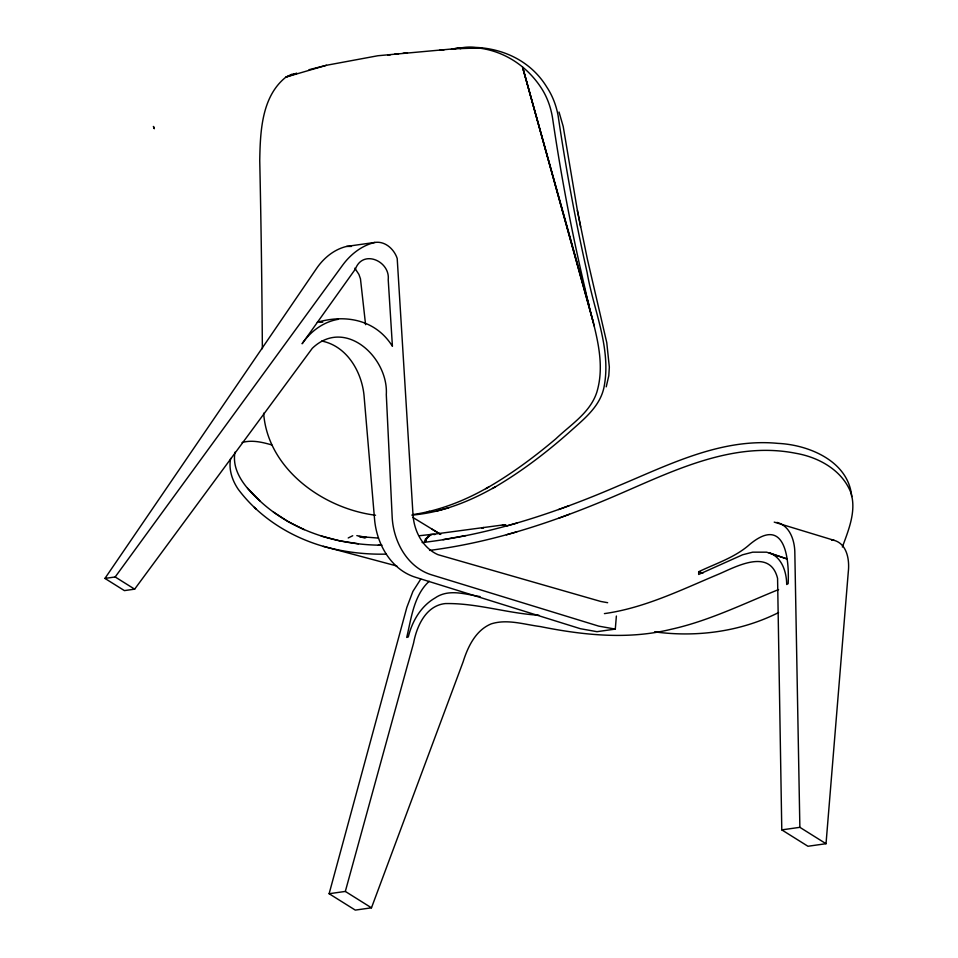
<?xml version="1.0" encoding="UTF-8"?>
<svg xmlns="http://www.w3.org/2000/svg" width="958" height="958" viewBox="0 0 958 958"><rect width="100%" height="100%" fill="white"/><g stroke="black" fill="none" stroke-linecap="round" stroke-linejoin="round"><path stroke-width="1.44" d="M770.016 553.113C782.243 557.927 786.578 572.453 786.71 584.512L788.147 583.661C789.428 557.939 784.71 515.512 749.934 544.24C735.109 557.52 716.249 563.292 698.693 571.734L698.681 574.465L742.57 554.79L752.701 552.167L766.592 552.179L786.865 558.873M321.732 341.048C347.526 346.101 362.603 373.129 364.22 397.726L374.554 519.176C376.578 543.653 390.816 569.531 415.377 577.231L580.392 628.711L596.99 631.681L615.299 629.095L616.377 616.042M604.414 613.611C645.165 607.899 682.252 589.338 719.805 573.674C737.48 565.891 770.184 548.443 777.573 578.369L781.788 829.879L807.953 846.261L826.024 843.711L848.297 571.842C849.626 560.226 847.279 544.06 834.167 540.348L774.232 522.122M425.52 541.725L425.975 539.174L424.765 541.402L425.424 541.545M230.65 458.427C228.459 469.24 232.159 480.377 238.255 489.299C259.091 517.188 289.999 536.731 323.277 546.323L396.816 565.998M234.997 452.176C231.501 470.869 245.272 487.394 258.013 499.142C290.849 530.768 337.024 545.09 381.967 545.198M778.579 589.577C743.192 603.923 708.561 621.012 671.091 629.298C627.993 639.908 583.206 635.19 540.24 626.556C524.182 624.496 507.225 618.784 491.226 623.874C475.707 630.208 467.839 646.77 463.097 661.882L371.476 907.813L355.286 910.1L329.121 893.718L406.851 607.348L412.922 591.361L420.718 579.183M329.121 893.718L345.323 891.431L413.593 642.998C416.754 626.065 425.951 605.624 445.242 603.576C476.821 602.941 507.477 613.431 538.935 615.24M606.222 386.828L608.785 375.799L609.336 367.106L606.773 342.653L587.362 259.055L577.411 210.616L580.584 226.806M842.369 547.03C848.656 529.81 856.907 510.231 850.584 491.885C841.531 469.779 818.407 457.182 795.799 453.29C733.816 440.955 674.695 470.186 619.563 493.993C558.837 520.314 495.466 541.953 429.567 550.407M254.361 507.285L256.169 509.141M431.04 534.576C427.651 533.534 425.077 544.384 425.316 539.138L430.537 534.636L504.147 524.792L502.447 525.032M615.299 629.095L598.714 626.125L431.807 574.908C407.186 567.447 393.211 541.174 392.157 516.685L386.302 394.612C388.637 357.585 345.072 316.93 312.308 348.281L134.647 589.158L124.396 590.607L104.937 578.416L316.332 268.803C323.469 258.217 334.055 249.367 346.676 246.41L374.925 242.434C385.176 240.877 394.145 249.224 397.199 258.444L412.994 514.578C413.976 530.864 422.55 547.844 437.998 554.682L600.75 601.456L607.659 602.702M104.937 578.416L115.176 576.967L342.689 265.091C350.556 254.349 361.777 245.476 374.925 242.434M429.244 581.266C413.772 595.289 411.341 618.185 406.719 637.453L408.312 636.938C412.084 621.335 420.861 606.198 435.064 597.984C448.691 588.499 465.241 594.271 480.054 596.583M348.209 537.977L352.724 535.738M411.82 515.093C441.554 512.698 469.983 501.429 495.621 486.616M412.994 514.578C439.842 510.554 465.48 500.423 488.879 486.856M492.592 488.46C519.966 472.677 545.246 453.481 568.92 432.609C582.883 419.891 599.552 407.413 603.875 387.87C611.911 348.736 593.469 310.176 587.086 272.264C575.327 220.424 565.843 168.081 558.083 115.499C556.191 105.392 552.467 95.572 546.743 87.01C526.876 54.414 487.514 42.092 451.278 49.337M485.826 488.7C510.818 474.426 534.049 457.265 555.987 438.692C570.788 424.586 590.104 412.742 596.786 392.337C607.18 358.029 591.816 322.618 585.194 289.22C571.866 232.926 561.077 176.032 552.67 118.792C551.137 108.529 547.748 98.506 542.324 89.633C523.391 59.24 489.155 42.2 453.302 48.858L377.859 55.744L326.439 65.288L309.027 69.718M778.567 612.569C740.63 631.693 696.502 637.561 654.565 631.837M422.107 542.575C490.34 534.732 555.999 512.829 618.796 485.67L619.682 485.299C669.893 464.247 721.769 437.926 778.028 443.386C809.091 444.787 848.644 461.385 851.71 496.543M558.873 518.158L569.471 514.254M558.61 509.548L569.124 505.692M326.439 65.288L285.963 77.083C261.51 96.495 260.253 131.833 259.738 160.561C261.091 223.274 261.965 285.999 262.36 348.724M506.614 525.978L516.925 523.08M506.423 534.78L516.829 531.846M427.364 511.919L429.495 511.332M436.752 511.021L448.895 507.692M242.087 442.536C251.882 439.686 262.252 442.189 271.785 444.931M338.414 319.289C323.433 321.744 310.512 331.372 302.105 343.766L355.466 268.959C362.843 249.02 390.289 261.151 388.218 279.652L392.421 346.281C375.871 319.792 345.922 314.008 317.302 322.271M442.991 539.665L465.851 535.57M483.622 527.595L481.611 527.918L483.718 527.583M781.788 829.879L799.87 827.329L826.024 843.711M387.846 55.073L390.589 54.714M394.684 54.175L398.779 53.648M430.968 534.588L426.011 539.067M432.657 534.277L434.848 534.552M419.52 535.714L431.819 534.36M403.067 53.229L407.449 52.87M439.59 50.283L443.973 49.924M346.676 246.41L351.454 246.422M460.044 48.63L460.954 48.583M320.008 322.331L322.762 322.163M454.846 48.786L480.114 47.9M386.254 554.107C365.034 554.658 343.73 552 323.277 546.323M378.35 545.126L381.32 545.078M378.398 538.097L359.37 536.552L365.13 538.097M375.548 515.236C323.612 508.746 267.677 469.18 263.642 413.197M831.556 540.061L834.167 540.348M358.4 543.797L339.348 540.767L321.253 536.049M356.831 535.618L366.651 537.438M776.926 522.397C790.206 525.774 794.877 541.126 794.841 553.341L799.87 827.329M768.891 552.73L787.225 559.005M698.693 571.734L702.873 573.195M304.189 529.678L288.226 521.667L273.413 512.039M431.842 529.103L440.776 534.444L412.838 517.416M115.176 576.967L134.647 589.158M345.323 891.431L371.476 907.813M247.511 488.161L259.834 500.854M354.831 268.192L358.915 274.407L360.459 278.814L365.585 324.666M153.531 126.707L154.286 128.743L153.436 126.444M559.017 112.014L563.196 126.42L577.47 210.916M594.307 326.151L522.601 67.216L589.254 305.997M522.601 67.216L593.457 322.726M291.244 74.52L285.963 77.083L296.812 73.311L291.244 74.52M505.824 525.176L504.483 525.295L505.824 525.176"/></g></svg>
